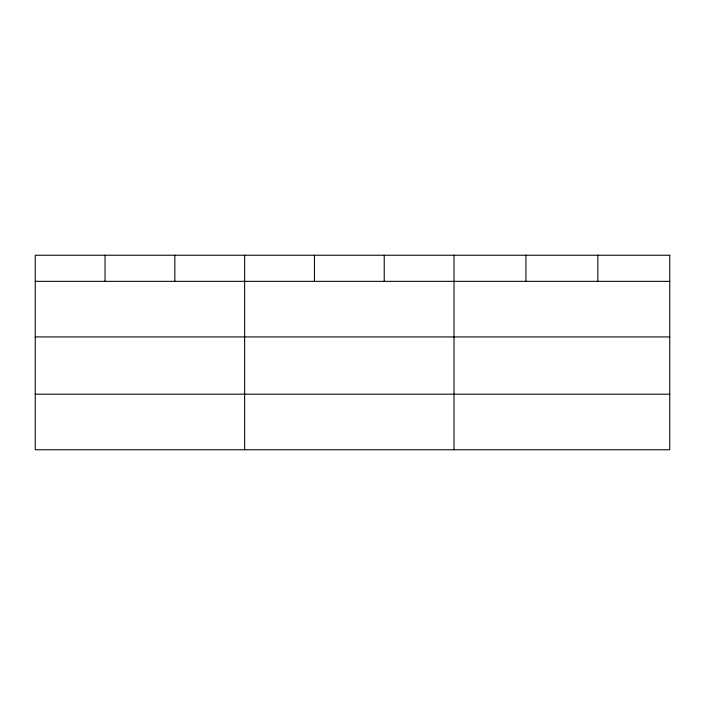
<?xml version="1.0" encoding="UTF-8"?>
<svg xmlns="http://www.w3.org/2000/svg" width="705" height="705" viewBox="0 0 705 705"><rect width="100%" height="100%" fill="white"/><g stroke="black" fill="none" stroke-linecap="round" stroke-linejoin="round"><path stroke-width="1.06" d="M35.25 281.348L669.75 281.348M35.25 336.928L669.75 336.928M35.25 394.183L669.75 394.183M597.84 255.236L597.84 281.348M525.93 255.236L525.93 281.348M454.02 255.236L454.02 449.764M384.225 255.236L384.225 281.348M314.43 255.236L314.43 281.348M244.635 255.236L244.635 449.764M174.84 255.236L174.84 281.348M105.045 255.236L105.045 281.348M669.75 255.236L35.25 255.236L35.25 449.764L669.75 449.764L669.75 255.236"/></g></svg>
